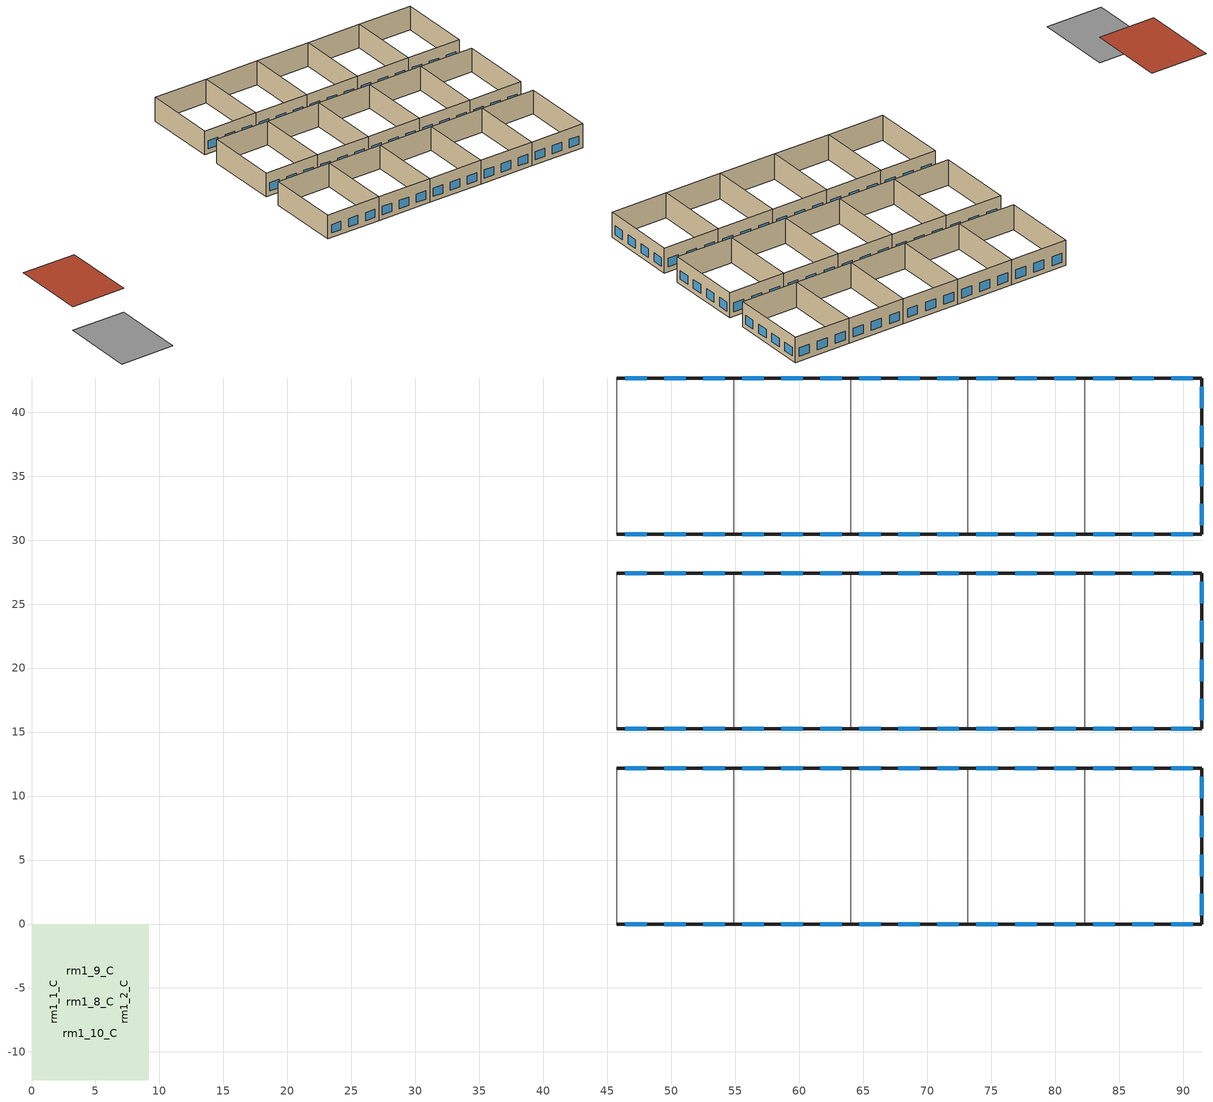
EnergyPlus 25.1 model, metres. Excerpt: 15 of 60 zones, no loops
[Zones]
rm1_8_C
 floor outside (SIMULATED_SL110): 0,-12.19 0,0 9.14,0 9.14,-12.19 z0
 wall outside (4_CONC_RADVA135): 54.86,12.19 45.72,12.19 / 45.72,0 54.86,0 z0:3.96
 wall to rm1_7_C (PARTITION115_rev): 45.72,12.19 45.72,0 z0:3.96
 wall to rm1_9_C (PARTITION115): 54.86,0 54.86,12.19 z0:3.96
 window (GT3): 54.16,12.19 52.49,12.19 / 51.12,12.19 49.44,12.19 / 48.07,12.19 46.39,12.19 / 46.42,0 48.1,0 / 49.47,0 51.15,0 / 52.52,0 54.19,0 z0.76:2.13
 roof outside (CONC_4_IN_NO96): 0,12.19 0,0 9.14,0 9.14,12.19 z3.96
rm1_9_C
 floor outside (SIMULATED_SL110): 0,-12.19 0,0 9.14,0 9.14,-12.19 z0
 wall outside (4_CONC_RADVA135): 64.01,12.19 54.86,12.19 / 54.86,0 64.01,0 z0:3.96
 wall to rm1_10_C (PARTITION115): 64.01,0 64.01,12.19 z0:3.96
 window (GT3): 63.31,12.19 61.63,12.19 / 60.26,12.19 58.58,12.19 / 57.21,12.19 55.53,12.19 / 55.56,0 57.24,0 / 58.61,0 60.29,0 / 61.66,0 63.34,0 z0.76:2.13
 roof outside (CONC_4_IN_NO96): 0,12.19 0,0 9.14,0 9.14,12.19 z3.96
rm1_10_C
 floor outside (SIMULATED_SL110): 0,-12.19 0,0 9.14,0 9.14,-12.19 z0
 wall outside (4_CONC_RADVA135): 73.15,12.19 64.01,12.19 / 64.01,0 73.15,0 z0:3.96
 wall to rm1_1_C (PARTITION115): 73.15,0 73.15,12.19 z0:3.96
 window (GT3): 72.45,12.19 70.78,12.19 / 69.4,12.19 67.73,12.19 / 66.36,12.19 64.68,12.19 / 64.71,0 66.39,0 / 67.76,0 69.43,0 / 70.81,0 72.48,0 z0.76:2.13
 roof outside (CONC_4_IN_NO96): 0,12.19 0,0 9.14,0 9.14,12.19 z3.96
rm1_1_C
 floor outside (SIMULATED_SL110): 0,-12.19 0,0 9.14,0 9.14,-12.19 z0
 wall outside (4_CONC_RADVA135): 82.3,12.19 73.15,12.19 / 73.15,0 82.3,0 z0:3.96
 wall to rm1_2_C (PARTITION115): 82.3,0 82.3,12.19 z0:3.96
 window (GT3): 81.59,12.19 79.92,12.19 / 78.55,12.19 76.87,12.19 / 75.5,12.19 73.82,12.19 / 73.85,0 75.53,0 / 76.9,0 78.58,0 / 79.95,0 81.62,0 z0.76:2.13
 roof outside (CONC_4_IN_NO96): 0,12.19 0,0 9.14,0 9.14,12.19 z3.96
rm1_2_C
 floor outside (SIMULATED_SL110): 0,-12.19 0,0 9.14,0 9.14,-12.19 z0
 wall outside (4_CONC_RADVA135): 82.3,0 91.44,0 91.44,12.19 82.3,12.19 z0:3.96
 window (GT3): 90.74,12.19 89.06,12.19 / 87.69,12.19 86.02,12.19 / 84.64,12.19 82.97,12.19 / 91.44,0.7 91.44,2.38 / 91.44,3.75 91.44,5.42 / 91.44,6.8 91.44,8.47 / 91.44,9.85 91.44,11.52 / 83,0 84.67,0 / 86.05,0 87.72,0 / 89.09,0 90.77,0 z0.76:2.13
 roof outside (CONC_4_IN_NO96): 0,12.19 0,0 9.14,0 9.14,12.19 z3.96
rm2_6_C
 floor outside (SIMULATED_SL110): 0,-12.19 0,0 9.14,0 9.14,-12.19 z0
 wall outside (4_CONC_RADVA135): 54.86,27.43 45.72,27.43 / 45.72,15.24 54.86,15.24 z0:3.96
 wall to rm2_5_C (PARTITION115_rev): 45.72,27.43 45.72,15.24 z0:3.96
 wall to rm2_7_C (PARTITION115): 54.86,15.24 54.86,27.43 z0:3.96
 window (GT3): 54.16,27.43 52.49,27.43 / 51.12,27.43 49.44,27.43 / 48.07,27.43 46.39,27.43 / 46.42,15.24 48.1,15.24 / 49.47,15.24 51.15,15.24 / 52.52,15.24 54.19,15.24 z0.76:2.13
 roof outside (CONC_4_IN_NO96): 0,12.19 0,0 9.14,0 9.14,12.19 z3.96
rm2_7_C
 floor outside (SIMULATED_SL110): 0,-12.19 0,0 9.14,0 9.14,-12.19 z0
 wall outside (4_CONC_RADVA135): 64.01,27.43 54.86,27.43 / 54.86,15.24 64.01,15.24 z0:3.96
 wall to rm2_8_C (PARTITION115): 64.01,15.24 64.01,27.43 z0:3.96
 window (GT3): 63.31,27.43 61.63,27.43 / 60.26,27.43 58.58,27.43 / 57.21,27.43 55.53,27.43 / 55.56,15.24 57.24,15.24 / 58.61,15.24 60.29,15.24 / 61.66,15.24 63.34,15.24 z0.76:2.13
 roof outside (CONC_4_IN_NO96): 0,12.19 0,0 9.14,0 9.14,12.19 z3.96
rm2_8_C
 floor outside (SIMULATED_SL110): 0,-12.19 0,0 9.14,0 9.14,-12.19 z0
 wall outside (4_CONC_RADVA135): 73.15,27.43 64.01,27.43 / 64.01,15.24 73.15,15.24 z0:3.96
 wall to rm2_9_C (PARTITION115): 73.15,15.24 73.15,27.43 z0:3.96
 window (GT3): 72.45,27.43 70.78,27.43 / 69.4,27.43 67.73,27.43 / 66.36,27.43 64.68,27.43 / 64.71,15.24 66.39,15.24 / 67.76,15.24 69.43,15.24 / 70.81,15.24 72.48,15.24 z0.76:2.13
 roof outside (CONC_4_IN_NO96): 0,12.19 0,0 9.14,0 9.14,12.19 z3.96
rm2_9_C
 floor outside (SIMULATED_SL110): 0,-12.19 0,0 9.14,0 9.14,-12.19 z0
 wall outside (4_CONC_RADVA135): 82.3,27.43 73.15,27.43 / 73.15,15.24 82.3,15.24 z0:3.96
 wall to rm2_10_C (PARTITION115): 82.3,15.24 82.3,27.43 z0:3.96
 window (GT3): 81.59,27.43 79.92,27.43 / 78.55,27.43 76.87,27.43 / 75.5,27.43 73.82,27.43 / 73.85,15.24 75.53,15.24 / 76.9,15.24 78.58,15.24 / 79.95,15.24 81.62,15.24 z0.76:2.13
 roof outside (CONC_4_IN_NO96): 0,12.19 0,0 9.14,0 9.14,12.19 z3.96
rm2_10_C
 floor outside (SIMULATED_SL110): 0,-12.19 0,0 9.14,0 9.14,-12.19 z0
 wall outside (4_CONC_RADVA135): 82.3,15.24 91.44,15.24 91.44,27.43 82.3,27.43 z0:3.96
 window (GT3): 90.74,27.43 89.06,27.43 / 87.69,27.43 86.02,27.43 / 84.64,27.43 82.97,27.43 / 91.44,15.94 91.44,17.62 / 91.44,18.99 91.44,20.66 / 91.44,22.04 91.44,23.71 / 91.44,25.09 91.44,26.76 / 83,15.24 84.67,15.24 / 86.05,15.24 87.72,15.24 / 89.09,15.24 90.77,15.24 z0.76:2.13
 roof outside (CONC_4_IN_NO96): 0,12.19 0,0 9.14,0 9.14,12.19 z3.96
rm3_6_C
 floor outside (SIMULATED_SL110): 0,-12.19 0,0 9.14,0 9.14,-12.19 z0
 wall outside (4_CONC_RADVA135): 54.86,42.67 45.72,42.67 / 45.72,30.48 54.86,30.48 z0:3.96
 wall to rm3_5_C (PARTITION115_rev): 45.72,42.67 45.72,30.48 z0:3.96
 wall to rm3_7_C (PARTITION115): 54.86,30.48 54.86,42.67 z0:3.96
 window (GT3): 54.16,42.67 52.49,42.67 / 51.12,42.67 49.44,42.67 / 48.07,42.67 46.39,42.67 / 46.42,30.48 48.1,30.48 / 49.47,30.48 51.15,30.48 / 52.52,30.48 54.19,30.48 z0.76:2.13
 roof outside (CONC_4_IN_NO96): 0,12.19 0,0 9.14,0 9.14,12.19 z3.96
rm3_7_C
 floor outside (SIMULATED_SL110): 0,-12.19 0,0 9.14,0 9.14,-12.19 z0
 wall outside (4_CONC_RADVA135): 64.01,42.67 54.86,42.67 / 54.86,30.48 64.01,30.48 z0:3.96
 wall to rm3_8_C (PARTITION115): 64.01,30.48 64.01,42.67 z0:3.96
 window (GT3): 63.31,42.67 61.63,42.67 / 60.26,42.67 58.58,42.67 / 57.21,42.67 55.53,42.67 / 55.56,30.48 57.24,30.48 / 58.61,30.48 60.29,30.48 / 61.66,30.48 63.34,30.48 z0.76:2.13
 roof outside (CONC_4_IN_NO96): 0,12.19 0,0 9.14,0 9.14,12.19 z3.96
rm3_8_C
 floor outside (SIMULATED_SL110): 0,-12.19 0,0 9.14,0 9.14,-12.19 z0
 wall outside (4_CONC_RADVA135): 73.15,42.67 64.01,42.67 / 64.01,30.48 73.15,30.48 z0:3.96
 wall to rm3_9_C (PARTITION115): 73.15,30.48 73.15,42.67 z0:3.96
 window (GT3): 72.45,42.67 70.78,42.67 / 69.4,42.67 67.73,42.67 / 66.36,42.67 64.68,42.67 / 64.71,30.48 66.39,30.48 / 67.76,30.48 69.43,30.48 / 70.81,30.48 72.48,30.48 z0.76:2.13
 roof outside (CONC_4_IN_NO96): 0,12.19 0,0 9.14,0 9.14,12.19 z3.96
rm3_9_C
 floor outside (SIMULATED_SL110): 0,-12.19 0,0 9.14,0 9.14,-12.19 z0
 wall outside (4_CONC_RADVA135): 82.3,42.67 73.15,42.67 / 73.15,30.48 82.3,30.48 z0:3.96
 wall to rm3_10_C (PARTITION115): 82.3,30.48 82.3,42.67 z0:3.96
 window (GT3): 81.59,42.67 79.92,42.67 / 78.55,42.67 76.87,42.67 / 75.5,42.67 73.82,42.67 / 73.85,30.48 75.53,30.48 / 76.9,30.48 78.58,30.48 / 79.95,30.48 81.62,30.48 z0.76:2.13
 roof outside (CONC_4_IN_NO96): 0,12.19 0,0 9.14,0 9.14,12.19 z3.96
rm3_10_C
 floor outside (SIMULATED_SL110): 0,-12.19 0,0 9.14,0 9.14,-12.19 z0
 wall outside (4_CONC_RADVA135): 82.3,30.48 91.44,30.48 91.44,42.67 82.3,42.67 z0:3.96
 window (GT3): 90.74,42.67 89.06,42.67 / 87.69,42.67 86.02,42.67 / 84.64,42.67 82.97,42.67 / 91.44,31.18 91.44,32.86 / 91.44,34.23 91.44,35.91 / 91.44,37.28 91.44,38.95 / 91.44,40.33 91.44,42 / 83,30.48 84.67,30.48 / 86.05,30.48 87.72,30.48 / 89.09,30.48 90.77,30.48 z0.76:2.13
 roof outside (CONC_4_IN_NO96): 0,12.19 0,0 9.14,0 9.14,12.19 z3.96
[Building]
Green Design Tools: North Axis {deg}=180.0017; Terrain=City; Loads Convergence Tolerance Value=0.04; Temperature Convergence Tolerance Value {deltaC}=0.4; Solar Distribution=FullExterior; Maximum Number of Warmup Days=25; Minimum Number of Warmup Days=6
[Site:Location]
CZ03RV2: Latitude {deg}=38.5; Longitude {deg}=-121.5; Time Zone {hr}=-8; Elevation {m}=15.24
[Site:GroundTemperature:BuildingSurface]
12.38889, 11.22224, 11.11112, 11.66668, 13.8889, 16.11112, 18.05557, 19.2778, 19.38892, 18.38889, 16.50002, 14.33334
[SizingPeriod:DesignDay] Humidity Condition Type=Wetbulb; Rain Indicator=No; Snow Indicator=No; Daylight Saving Time Indicator=No; Solar Model Indicator=ASHRAEClearSky; Sky Clearness=0
Name | Month | Day of Month | Day Type | Maximum Dry-Bulb Temperature {C} | Daily Dry-Bulb Temperature Range {deltaC} | Wetbulb or DewPoint at Maximum Dry-Bulb {C} | Barometric Pressure {Pa} | Wind Speed {m/s} | Wind Direction {deg}
CZ03RV2 Coldest Day from Weather File | 12 | 28 | WinterDesignDay | 15 | 13.3 | 8.9 | 102805.1 | 2.12 | 67
CZ03RV2 Hottest Day from Weather File | 9 | 29 | SummerDesignDay | 31.7 | 20.6 | 16.1 | 101351.8 | 5.06 | 87
[Material] Thermal Absorptance=0.9
Name | Roughness | Thickness {m} | Conductivity {W/m-K} | Density {kg/m3} | Specific Heat {J/kg-K} | Solar Absorptance | Visible Absorptance
CONC_4_IN_NO96__CC03_97 | MediumRough | 0.10159 | 1.310345 | 2242.584 | 836.7661 | 0.7
SIMULATED_SL110__IN05_111 | MediumRough | 0.245821 | 0.04324 | 9.611076 | 836.7661 | 0
SIMULATED_SL110__MAT357_112 | MediumRough | 0.4572 | 0.8648 | 1361.569 | 836.7661 | 0
SIMULATED_SL110__MAT356_113 | MediumRough | 0.3048 | 0.51888 | 1601.846 | 836.7661 | 0
PARTITION115__GP02_87 | MediumRough | 0.0158801 | 0.160161 | 800.923 | 836.7661 | 0.3
4_CONC_RADVA135__CC14_80 | MediumRough | 0.10159 | 1.801724 | 2242.584 | 836.7661 | 0.7
4_CONC_RADVA135__IN36_136 | MediumRough | 0.0762 | 0.034592 | 28.83323 | 1213.311 | 0.7
4_CONC_RADVA135__GP02_87 | MediumRough | 0.0158801 | 0.160161 | 800.923 | 836.7661 | 0.7
rm1_8_CFURN; rm1_9_CFURN; rm1_10_CFURN; rm1_1_CFURN; rm1_2_CFURN; rm2_6_CFURN; rm2_7_CFURN; rm2_8_CFURN; rm2_9_CFURN; rm2_10_CFURN; rm3_6_CFURN; rm3_7_CFURN; rm3_8_CFURN; rm3_9_CFURN; rm3_10_CFURN | Smooth | 0.00762 | 0.17296 | 640.7384 | 1255.149 | 0.7 | 0.7
[Construction]
CONC_4_IN_NO96: CONC_4_IN_NO96__CC03_97
SIMULATED_SL110: SIMULATED_SL110__IN05_111, SIMULATED_SL110__MAT357_112, SIMULATED_SL110__MAT356_113
PARTITION115; PARTITION115_rev: PARTITION115__GP02_87, PARTITION115__WMF00_116, PARTITION115__GP02_87
4_CONC_RADVA135: 4_CONC_RADVA135__CC14_80, 4_CONC_RADVA135__IN36_136, 4_CONC_RADVA135__GP02_87
GT3: BRONZE 6MM
rm1_8_CFURNCONS: rm1_8_CFURN
rm1_9_CFURNCONS: rm1_9_CFURN
rm1_10_CFURNCONS: rm1_10_CFURN
rm1_1_CFURNCONS: rm1_1_CFURN
rm1_2_CFURNCONS: rm1_2_CFURN
rm2_6_CFURNCONS: rm2_6_CFURN
rm2_7_CFURNCONS: rm2_7_CFURN
rm2_8_CFURNCONS: rm2_8_CFURN
rm2_9_CFURNCONS: rm2_9_CFURN
rm2_10_CFURNCONS: rm2_10_CFURN
rm3_6_CFURNCONS: rm3_6_CFURN
rm3_7_CFURNCONS: rm3_7_CFURN
rm3_8_CFURNCONS: rm3_8_CFURN
rm3_9_CFURNCONS: rm3_9_CFURN
rm3_10_CFURNCONS: rm3_10_CFURN
[Material:NoMass]
PARTITION115__WMF00_116: Roughness=MediumRough; Thermal Resistance {m2-K/W}=0.107499; Thermal Absorptance=0.9; Solar Absorptance=0.3
[WindowMaterial:Glazing]
BRONZE 6MM: Optical Data Type=SpectralAverage; Thickness {m}=.006; Solar Transmittance at Normal Incidence=.482; Front Side Solar Reflectance at Normal Incidence=.054; Back Side Solar Reflectance at Normal Incidence=.054; Visible Transmittance at Normal Incidence=.534; Front Side Visible Reflectance at Normal Incidence=.057; Back Side Visible Reflectance at Normal Incidence=.057; Infrared Transmittance at Normal Incidence=0; Front Side Infrared Hemispherical Emissivity=.84; Back Side Infrared Hemispherical Emissivity=.84; Conductivity {W/m-K}=.9
[WindowMaterial:Shade] Solar Transmittance=0.8; Solar Reflectance=0.19; Visible Transmittance=0.8; Visible Reflectance=0.19; Infrared Hemispherical Emissivity=0.001; Infrared Transmittance=0.99; Thickness {m}=0.001; Conductivity {W/m-K}=10000; Shade to Glass Distance {m}=0.001; Top Opening Multiplier=0; Bottom Opening Multiplier=0; Left-Side Opening Multiplier=0; Right-Side Opening Multiplier=0; Airflow Permeability=0.8
Window1001WSM; Window2530WSM; Window2531WSM; Window1003WSM; Window2532WSM; Window2533WSM; Window1004WSM; Window2534WSM; Window2535WSM; Window2536WSM; Window1006WSM; Window2537WSM; Window2538WSM; Window1007WSM; Window2539WSM; Window2540WSM; Window1008WSM; Window2541WSM; Window2542WSM; Window1009WSM; Window2543WSM; Window2544WSM; Window1010WSM; Window2545WSM; Window2546WSM; Window1011WSM; Window2547WSM; Window2548WSM; Window1012WSM; Window2549WSM; Window2550WSM; Window1013WSM; Window2551WSM; Window2552WSM; Window1014WSM; Window2553WSM; Window2554WSM; Window1015WSM; Window2555WSM; Window2556WSM; Window1016WSM; Window2557WSM; Window2558WSM; Window1017WSM; Window2559WSM; Window2560WSM; Window1018WSM; Window2561WSM; Window2562WSM; Window1005WSM; Window2563WSM; Window2564WSM; Window1019WSM; Window2565WSM; Window2566WSM; Window1020WSM; Window2567WSM; Window2568WSM; Window1021WSM; Window2569WSM; Window2570WSM; Window1022WSM; Window2571WSM; Window2572WSM; Window2573WSM; Window1023WSM; Window2574WSM; Window2575WSM; Window1024WSM; Window2576WSM; Window2577WSM; Window1025WSM; Window2578WSM; Window2579WSM; Window1026WSM; Window2580WSM; Window2581WSM; Window2582WSM; Window1027WSM; Window2583WSM; Window2584WSM; Window1028WSM; Window2585WSM; Window2586WSM; Window1029WSM; Window2587WSM; Window2588WSM; Window1030WSM; Window2589WSM; Window2590WSM; Window1031WSM; Window2591WSM; Window2592WSM; Window1032WSM; Window2593WSM; Window2594WSM; Window1033WSM; Window2595WSM; Window2596WSM; Window1034WSM; Window2597WSM; Window2598WSM; Window1035WSM; Window2599WSM; Window2600WSM; Window1036WSM; Window2601WSM; Window2602WSM; Window1037WSM; Window2603WSM; Window2604WSM; Window1038WSM; Window2605WSM; Window2606WSM; Window1039WSM; Window2607WSM; Window2608WSM; Window1040WSM; Window2609WSM; Window2610WSM; Window1041WSM; Window2611WSM; Window2612WSM; Window1042WSM; Window2613WSM; Window2614WSM; Window1043WSM; Window2615WSM; Window2616WSM; Window1044WSM; Window2617WSM; Window2618WSM; Window2619WSM; Window1045WSM; Window2620WSM; Window2621WSM; Window1046WSM; Window2622WSM; Window2623WSM; Window1047WSM; Window2624WSM; Window2625WSM; Window1048WSM; Window2626WSM; Window2627WSM; Window2628WSM; Window1049WSM; Window2629WSM; Window2630WSM; Window1050WSM; Window2631WSM; Window2632WSM; Window1051WSM; Window2633WSM; Window2634WSM; Window1052WSM; Window2635WSM; Window2636WSM; Window1053WSM; Window2637WSM; Window2638WSM; Window1054WSM; Window2639WSM; Window2640WSM; Window1055WSM; Window2641WSM; Window2642WSM; Window1056WSM; Window2643WSM; Window2644WSM; Window1057WSM; Window2645WSM; Window2646WSM; Window1058WSM; Window2647WSM; Window2648WSM; Window1059WSM; Window2649WSM; Window2650WSM; Window1060WSM; Window2651WSM; Window2652WSM; Window1061WSM; Window2653WSM; Window2654WSM; Window1062WSM; Window2655WSM; Window2656WSM; Window1063WSM; Window2657WSM; Window2658WSM; Window1064WSM; Window2659WSM; Window2660WSM; Window1065WSM; Window2661WSM; Window2662WSM; Window1066WSM; Window2663WSM; Window2664WSM; Window2665WSM; Window1067WSM; Window2666WSM; Window2667WSM; Window1068WSM; Window2668WSM; Window2669WSM; Window1069WSM; Window2670WSM; Window2671WSM; Window1070WSM; Window2672WSM; Window2673WSM; Window2674WSM; Window1071WSM; Window2675WSM; Window2676WSM; Window1072WSM; Window2677WSM; Window2678WSM; Window1073WSM; Window2679WSM; Window2680WSM; Window1074WSM; Window2681WSM; Window2682WSM; Window1075WSM; Window2683WSM; Window2684WSM; Window1076WSM; Window2685WSM; Window2686WSM; Window1077WSM; Window2687WSM; Window2688WSM; Window1078WSM; Window2689WSM; Window2690WSM; Window1079WSM; Window2691WSM; Window2692WSM; Window1080WSM; Window2693WSM; Window2694WSM; Window1081WSM; Window2695WSM; Window2696WSM; Window1082WSM; Window2697WSM; Window2698WSM; Window1083WSM; Window2699WSM; Window2700WSM; Window1084WSM; Window2701WSM; Window2702WSM; Window1085WSM; Window2703WSM; Window2704WSM; Window1086WSM; Window2705WSM; Window2706WSM; Window1087WSM; Window2707WSM; Window2708WSM; Window1088WSM; Window2709WSM; Window2710WSM; Window2711WSM; Window1089WSM; Window2712WSM; Window2713WSM; Window1090WSM; Window2714WSM; Window2715WSM; Window1091WSM; Window2716WSM; Window2717WSM; Window1092WSM; Window2718WSM; Window2719WSM; Window2720WSM; Window1093WSM; Window2721WSM; Window2722WSM; Window1094WSM; Window2723WSM; Window2724WSM; Window1095WSM; Window2725WSM; Window2726WSM; Window1096WSM; Window2727WSM; Window2728WSM; Window1097WSM; Window2729WSM; Window2730WSM; Window1098WSM; Window2731WSM; Window2732WSM; Window1099WSM; Window2733WSM; Window2734WSM; Window1100WSM; Window2735WSM; Window2736WSM; Window1101WSM; Window2737WSM; Window2738WSM; Window1102WSM; Window2739WSM; Window2740WSM; Window1103WSM; Window2741WSM; Window2742WSM; Window1104WSM; Window2743WSM; Window2744WSM; Window1105WSM; Window2745WSM; Window2746WSM; Window1106WSM; Window2747WSM; Window2748WSM; Window1107WSM; Window2749WSM; Window2750WSM; Window1108WSM; Window2751WSM; Window2752WSM; Window1109WSM; Window2753WSM; Window2754WSM; Window1110WSM; Window2755WSM; Window2756WSM; Window2757WSM; Window1111WSM; Window2758WSM; Window2759WSM; Window1112WSM; Window2760WSM; Window2761WSM; Window1113WSM; Window2762WSM; Window2763WSM; Window1114WSM; Window2764WSM; Window2765WSM; Window2766WSM; Window1115WSM; Window2767WSM; Window2768WSM; Window1116WSM; Window2769WSM; Window2770WSM; Window1117WSM; Window2771WSM; Window2772WSM; Window1118WSM; Window2773WSM; Window2774WSM; Window1119WSM; Window2775WSM; Window2776WSM; Window1120WSM; Window2777WSM; Window2778WSM; Window1121WSM; Window2779WSM; Window2780WSM; Window1122WSM; Window2781WSM; Window2782WSM; Window1123WSM; Window2783WSM; Window2784WSM; Window1124WSM; Window2785WSM; Window2786WSM; Window1125WSM; Window2787WSM; Window2788WSM; Window1126WSM; Window2789WSM; Window2790WSM; Window1127WSM; Window2791WSM; Window2792WSM; Window1128WSM; Window2793WSM; Window2794WSM; Window1129WSM; Window2795WSM; Window2796WSM; Window1130WSM; Window2797WSM; Window2798WSM; Window1131WSM; Window2799WSM; Window2800WSM; Window1132WSM; Window2801WSM; Window2802WSM; Window2803WSM; Window1133WSM; Window2804WSM; Window2805WSM
[WindowProperty:ShadingControl] Shading Type=InteriorShade; Shading Control Type=AlwaysOn; Setpoint {W/m2, W or deg C}=10.9383; Shading Control Is Scheduled=NO; Glare Control Is Active=NO
Name | Shading Device Material
Window1001WSC | Window1001WSM
Window2530WSC | Window2530WSM
Window2531WSC | Window2531WSM
Window1003WSC | Window1003WSM
Window2532WSC | Window2532WSM
Window2533WSC | Window2533WSM
Window1004WSC | Window1004WSM
Window2534WSC | Window2534WSM
Window2535WSC | Window2535WSM
Window2536WSC | Window2536WSM
Window1006WSC | Window1006WSM
Window2537WSC | Window2537WSM
Window2538WSC | Window2538WSM
Window1007WSC | Window1007WSM
Window2539WSC | Window2539WSM
Window2540WSC | Window2540WSM
Window1008WSC | Window1008WSM
Window2541WSC | Window2541WSM
Window2542WSC | Window2542WSM
Window1009WSC | Window1009WSM
Window2543WSC | Window2543WSM
Window2544WSC | Window2544WSM
Window1010WSC | Window1010WSM
Window2545WSC | Window2545WSM
Window2546WSC | Window2546WSM
Window1011WSC | Window1011WSM
Window2547WSC | Window2547WSM
Window2548WSC | Window2548WSM
Window1012WSC | Window1012WSM
Window2549WSC | Window2549WSM
Window2550WSC | Window2550WSM
Window1013WSC | Window1013WSM
Window2551WSC | Window2551WSM
Window2552WSC | Window2552WSM
Window1014WSC | Window1014WSM
Window2553WSC | Window2553WSM
Window2554WSC | Window2554WSM
Window1015WSC | Window1015WSM
Window2555WSC | Window2555WSM
Window2556WSC | Window2556WSM
Window1016WSC | Window1016WSM
Window2557WSC | Window2557WSM
Window2558WSC | Window2558WSM
Window1017WSC | Window1017WSM
Window2559WSC | Window2559WSM
Window2560WSC | Window2560WSM
Window1018WSC | Window1018WSM
Window2561WSC | Window2561WSM
Window2562WSC | Window2562WSM
Window1005WSC | Window1005WSM
Window2563WSC | Window2563WSM
Window2564WSC | Window2564WSM
Window1019WSC | Window1019WSM
Window2565WSC | Window2565WSM
Window2566WSC | Window2566WSM
Window1020WSC | Window1020WSM
Window2567WSC | Window2567WSM
Window2568WSC | Window2568WSM
Window1021WSC | Window1021WSM
Window2569WSC | Window2569WSM
Window2570WSC | Window2570WSM
Window1022WSC | Window1022WSM
Window2571WSC | Window2571WSM
Window2572WSC | Window2572WSM
Window2573WSC | Window2573WSM
Window1023WSC | Window1023WSM
Window2574WSC | Window2574WSM
Window2575WSC | Window2575WSM
Window1024WSC | Window1024WSM
Window2576WSC | Window2576WSM
Window2577WSC | Window2577WSM
Window1025WSC | Window1025WSM
Window2578WSC | Window2578WSM
Window2579WSC | Window2579WSM
Window1026WSC | Window1026WSM
Window2580WSC | Window2580WSM
Window2581WSC | Window2581WSM
Window2582WSC | Window2582WSM
Window1027WSC | Window1027WSM
Window2583WSC | Window2583WSM
Window2584WSC | Window2584WSM
Window1028WSC | Window1028WSM
Window2585WSC | Window2585WSM
Window2586WSC | Window2586WSM
Window1029WSC | Window1029WSM
Window2587WSC | Window2587WSM
Window2588WSC | Window2588WSM
Window1030WSC | Window1030WSM
Window2589WSC | Window2589WSM
Window2590WSC | Window2590WSM
Window1031WSC | Window1031WSM
Window2591WSC | Window2591WSM
Window2592WSC | Window2592WSM
Window1032WSC | Window1032WSM
Window2593WSC | Window2593WSM
Window2594WSC | Window2594WSM
Window1033WSC | Window1033WSM
Window2595WSC | Window2595WSM
Window2596WSC | Window2596WSM
Window1034WSC | Window1034WSM
Window2597WSC | Window2597WSM
Window2598WSC | Window2598WSM
Window1035WSC | Window1035WSM
Window2599WSC | Window2599WSM
Window2600WSC | Window2600WSM
Window1036WSC | Window1036WSM
Window2601WSC | Window2601WSM
Window2602WSC | Window2602WSM
Window1037WSC | Window1037WSM
Window2603WSC | Window2603WSM
Window2604WSC | Window2604WSM
Window1038WSC | Window1038WSM
Window2605WSC | Window2605WSM
Window2606WSC | Window2606WSM
Window1039WSC | Window1039WSM
Window2607WSC | Window2607WSM
Window2608WSC | Window2608WSM
Window1040WSC | Window1040WSM
Window2609WSC | Window2609WSM
Window2610WSC | Window2610WSM
Window1041WSC | Window1041WSM
Window2611WSC | Window2611WSM
Window2612WSC | Window2612WSM
Window1042WSC | Window1042WSM
Window2613WSC | Window2613WSM
Window2614WSC | Window2614WSM
Window1043WSC | Window1043WSM
Window2615WSC | Window2615WSM
Window2616WSC | Window2616WSM
Window1044WSC | Window1044WSM
Window2617WSC | Window2617WSM
Window2618WSC | Window2618WSM
Window2619WSC | Window2619WSM
Window1045WSC | Window1045WSM
Window2620WSC | Window2620WSM
Window2621WSC | Window2621WSM
Window1046WSC | Window1046WSM
Window2622WSC | Window2622WSM
Window2623WSC | Window2623WSM
Window1047WSC | Window1047WSM
Window2624WSC | Window2624WSM
Window2625WSC | Window2625WSM
Window1048WSC | Window1048WSM
Window2626WSC | Window2626WSM
Window2627WSC | Window2627WSM
Window2628WSC | Window2628WSM
Window1049WSC | Window1049WSM
Window2629WSC | Window2629WSM
Window2630WSC | Window2630WSM
Window1050WSC | Window1050WSM
Window2631WSC | Window2631WSM
Window2632WSC | Window2632WSM
Window1051WSC | Window1051WSM
Window2633WSC | Window2633WSM
Window2634WSC | Window2634WSM
Window1052WSC | Window1052WSM
Window2635WSC | Window2635WSM
Window2636WSC | Window2636WSM
Window1053WSC | Window1053WSM
Window2637WSC | Window2637WSM
Window2638WSC | Window2638WSM
Window1054WSC | Window1054WSM
Window2639WSC | Window2639WSM
Window2640WSC | Window2640WSM
Window1055WSC | Window1055WSM
Window2641WSC | Window2641WSM
Window2642WSC | Window2642WSM
Window1056WSC | Window1056WSM
Window2643WSC | Window2643WSM
Window2644WSC | Window2644WSM
Window1057WSC | Window1057WSM
Window2645WSC | Window2645WSM
Window2646WSC | Window2646WSM
Window1058WSC | Window1058WSM
Window2647WSC | Window2647WSM
Window2648WSC | Window2648WSM
Window1059WSC | Window1059WSM
Window2649WSC | Window2649WSM
Window2650WSC | Window2650WSM
Window1060WSC | Window1060WSM
Window2651WSC | Window2651WSM
Window2652WSC | Window2652WSM
Window1061WSC | Window1061WSM
Window2653WSC | Window2653WSM
Window2654WSC | Window2654WSM
Window1062WSC | Window1062WSM
Window2655WSC | Window2655WSM
Window2656WSC | Window2656WSM
Window1063WSC | Window1063WSM
Window2657WSC | Window2657WSM
Window2658WSC | Window2658WSM
Window1064WSC | Window1064WSM
Window2659WSC | Window2659WSM
Window2660WSC | Window2660WSM
Window1065WSC | Window1065WSM
Window2661WSC | Window2661WSM
Window2662WSC | Window2662WSM
Window1066WSC | Window1066WSM
Window2663WSC | Window2663WSM
Window2664WSC | Window2664WSM
Window2665WSC | Window2665WSM
Window1067WSC | Window1067WSM
Window2666WSC | Window2666WSM
Window2667WSC | Window2667WSM
Window1068WSC | Window1068WSM
Window2668WSC | Window2668WSM
Window2669WSC | Window2669WSM
Window1069WSC | Window1069WSM
Window2670WSC | Window2670WSM
Window2671WSC | Window2671WSM
Window1070WSC | Window1070WSM
Window2672WSC | Window2672WSM
Window2673WSC | Window2673WSM
Window2674WSC | Window2674WSM
Window1071WSC | Window1071WSM
Window2675WSC | Window2675WSM
Window2676WSC | Window2676WSM
Window1072WSC | Window1072WSM
Window2677WSC | Window2677WSM
Window2678WSC | Window2678WSM
Window1073WSC | Window1073WSM
Window2679WSC | Window2679WSM
Window2680WSC | Window2680WSM
Window1074WSC | Window1074WSM
Window2681WSC | Window2681WSM
Window2682WSC | Window2682WSM
Window1075WSC | Window1075WSM
Window2683WSC | Window2683WSM
Window2684WSC | Window2684WSM
Window1076WSC | Window1076WSM
Window2685WSC | Window2685WSM
Window2686WSC | Window2686WSM
Window1077WSC | Window1077WSM
Window2687WSC | Window2687WSM
Window2688WSC | Window2688WSM
Window1078WSC | Window1078WSM
Window2689WSC | Window2689WSM
Window2690WSC | Window2690WSM
Window1079WSC | Window1079WSM
Window2691WSC | Window2691WSM
Window2692WSC | Window2692WSM
Window1080WSC | Window1080WSM
Window2693WSC | Window2693WSM
Window2694WSC | Window2694WSM
Window1081WSC | Window1081WSM
Window2695WSC | Window2695WSM
Window2696WSC | Window2696WSM
Window1082WSC | Window1082WSM
Window2697WSC | Window2697WSM
Window2698WSC | Window2698WSM
Window1083WSC | Window1083WSM
Window2699WSC | Window2699WSM
Window2700WSC | Window2700WSM
Window1084WSC | Window1084WSM
Window2701WSC | Window2701WSM
Window2702WSC | Window2702WSM
Window1085WSC | Window1085WSM
Window2703WSC | Window2703WSM
Window2704WSC | Window2704WSM
Window1086WSC | Window1086WSM
Window2705WSC | Window2705WSM
Window2706WSC | Window2706WSM
Window1087WSC | Window1087WSM
Window2707WSC | Window2707WSM
Window2708WSC | Window2708WSM
Window1088WSC | Window1088WSM
Window2709WSC | Window2709WSM
Window2710WSC | Window2710WSM
Window2711WSC | Window2711WSM
Window1089WSC | Window1089WSM
Window2712WSC | Window2712WSM
Window2713WSC | Window2713WSM
Window1090WSC | Window1090WSM
Window2714WSC | Window2714WSM
Window2715WSC | Window2715WSM
Window1091WSC | Window1091WSM
Window2716WSC | Window2716WSM
Window2717WSC | Window2717WSM
Window1092WSC | Window1092WSM
Window2718WSC | Window2718WSM
Window2719WSC | Window2719WSM
Window2720WSC | Window2720WSM
Window1093WSC | Window1093WSM
Window2721WSC | Window2721WSM
Window2722WSC | Window2722WSM
Window1094WSC | Window1094WSM
Window2723WSC | Window2723WSM
Window2724WSC | Window2724WSM
Window1095WSC | Window1095WSM
Window2725WSC | Window2725WSM
Window2726WSC | Window2726WSM
Window1096WSC | Window1096WSM
Window2727WSC | Window2727WSM
Window2728WSC | Window2728WSM
Window1097WSC | Window1097WSM
Window2729WSC | Window2729WSM
Window2730WSC | Window2730WSM
Window1098WSC | Window1098WSM
Window2731WSC | Window2731WSM
Window2732WSC | Window2732WSM
Window1099WSC | Window1099WSM
Window2733WSC | Window2733WSM
Window2734WSC | Window2734WSM
Window1100WSC | Window1100WSM
Window2735WSC | Window2735WSM
Window2736WSC | Window2736WSM
Window1101WSC | Window1101WSM
Window2737WSC | Window2737WSM
Window2738WSC | Window2738WSM
Window1102WSC | Window1102WSM
Window2739WSC | Window2739WSM
Window2740WSC | Window2740WSM
Window1103WSC | Window1103WSM
Window2741WSC | Window2741WSM
Window2742WSC | Window2742WSM
Window1104WSC | Window1104WSM
Window2743WSC | Window2743WSM
Window2744WSC | Window2744WSM
Window1105WSC | Window1105WSM
Window2745WSC | Window2745WSM
Window2746WSC | Window2746WSM
Window1106WSC | Window1106WSM
Window2747WSC | Window2747WSM
Window2748WSC | Window2748WSM
Window1107WSC | Window1107WSM
Window2749WSC | Window2749WSM
Window2750WSC | Window2750WSM
Window1108WSC | Window1108WSM
Window2751WSC | Window2751WSM
Window2752WSC | Window2752WSM
Window1109WSC | Window1109WSM
Window2753WSC | Window2753WSM
Window2754WSC | Window2754WSM
Window1110WSC | Window1110WSM
Window2755WSC | Window2755WSM
Window2756WSC | Window2756WSM
Window2757WSC | Window2757WSM
Window1111WSC | Window1111WSM
Window2758WSC | Window2758WSM
Window2759WSC | Window2759WSM
Window1112WSC | Window1112WSM
Window2760WSC | Window2760WSM
Window2761WSC | Window2761WSM
Window1113WSC | Window1113WSM
Window2762WSC | Window2762WSM
Window2763WSC | Window2763WSM
Window1114WSC | Window1114WSM
Window2764WSC | Window2764WSM
Window2765WSC | Window2765WSM
Window2766WSC | Window2766WSM
Window1115WSC | Window1115WSM
Window2767WSC | Window2767WSM
Window2768WSC | Window2768WSM
Window1116WSC | Window1116WSM
Window2769WSC | Window2769WSM
Window2770WSC | Window2770WSM
Window1117WSC | Window1117WSM
Window2771WSC | Window2771WSM
Window2772WSC | Window2772WSM
Window1118WSC | Window1118WSM
Window2773WSC | Window2773WSM
Window2774WSC | Window2774WSM
Window1119WSC | Window1119WSM
Window2775WSC | Window2775WSM
Window2776WSC | Window2776WSM
Window1120WSC | Window1120WSM
Window2777WSC | Window2777WSM
Window2778WSC | Window2778WSM
Window1121WSC | Window1121WSM
Window2779WSC | Window2779WSM
Window2780WSC | Window2780WSM
Window1122WSC | Window1122WSM
Window2781WSC | Window2781WSM
Window2782WSC | Window2782WSM
Window1123WSC | Window1123WSM
Window2783WSC | Window2783WSM
Window2784WSC | Window2784WSM
Window1124WSC | Window1124WSM
Window2785WSC | Window2785WSM
Window2786WSC | Window2786WSM
Window1125WSC | Window1125WSM
Window2787WSC | Window2787WSM
Window2788WSC | Window2788WSM
Window1126WSC | Window1126WSM
Window2789WSC | Window2789WSM
Window2790WSC | Window2790WSM
Window1127WSC | Window1127WSM
Window2791WSC | Window2791WSM
Window2792WSC | Window2792WSM
Window1128WSC | Window1128WSM
Window2793WSC | Window2793WSM
Window2794WSC | Window2794WSM
Window1129WSC | Window1129WSM
Window2795WSC | Window2795WSM
Window2796WSC | Window2796WSM
Window1130WSC | Window1130WSM
Window2797WSC | Window2797WSM
Window2798WSC | Window2798WSM
Window1131WSC | Window1131WSM
Window2799WSC | Window2799WSM
Window2800WSC | Window2800WSM
Window1132WSC | Window1132WSM
Window2801WSC | Window2801WSM
Window2802WSC | Window2802WSM
Window2803WSC | Window2803WSM
Window1133WSC | Window1133WSM
Window2804WSC | Window2804WSM
Window2805WSC | Window2805WSM
[Zone] Type=1; Multiplier=1; Ceiling Height {m}=3.9624; Volume {m3}=441.7421
rm1_8_C; rm1_9_C; rm1_10_C; rm1_1_C; rm1_2_C; rm2_6_C; rm2_7_C; rm2_8_C; rm2_9_C; rm2_10_C; rm3_6_C; rm3_7_C; rm3_8_C; rm3_9_C; rm3_10_C
[People] Number of People Schedule=OffOcc; Number of People Calculation Method=People; Number of People=4.363636; Fraction Radiant=0.3
Name | Zone or ZoneList | Activity Level Schedule
rm1_8_C_PEOPLE | rm1_8_C | rm1_8_CActSched
rm1_9_C_PEOPLE | rm1_9_C | rm1_9_CActSched
rm1_10_C_PEOPLE | rm1_10_C | rm1_10_CActSched
rm1_1_C_PEOPLE | rm1_1_C | rm1_1_CActSched
rm1_2_C_PEOPLE | rm1_2_C | rm1_2_CActSched
rm2_6_C_PEOPLE | rm2_6_C | rm2_6_CActSched
rm2_7_C_PEOPLE | rm2_7_C | rm2_7_CActSched
rm2_8_C_PEOPLE | rm2_8_C | rm2_8_CActSched
rm2_9_C_PEOPLE | rm2_9_C | rm2_9_CActSched
rm2_10_C_PEOPLE | rm2_10_C | rm2_10_CActSched
rm3_6_C_PEOPLE | rm3_6_C | rm3_6_CActSched
rm3_7_C_PEOPLE | rm3_7_C | rm3_7_CActSched
rm3_8_C_PEOPLE | rm3_8_C | rm3_8_CActSched
rm3_9_C_PEOPLE | rm3_9_C | rm3_9_CActSched
rm3_10_C_PEOPLE | rm3_10_C | rm3_10_CActSched
[Lights] Schedule=OffLgt; Design Level Calculation Method=LightingLevel; Lighting Level {W}=2400; Return Air Fraction=0; Fraction Radiant=0.59; Fraction Visible=0.1; Fraction Replaceable=0
Name | Zone or ZoneList
rm1_8_C_LIGHTS | rm1_8_C
rm1_9_C_LIGHTS | rm1_9_C
rm1_10_C_LIGHTS | rm1_10_C
rm1_1_C_LIGHTS | rm1_1_C
rm1_2_C_LIGHTS | rm1_2_C
rm2_6_C_LIGHTS | rm2_6_C
rm2_7_C_LIGHTS | rm2_7_C
rm2_8_C_LIGHTS | rm2_8_C
rm2_9_C_LIGHTS | rm2_9_C
rm2_10_C_LIGHTS | rm2_10_C
rm3_6_C_LIGHTS | rm3_6_C
rm3_7_C_LIGHTS | rm3_7_C
rm3_8_C_LIGHTS | rm3_8_C
rm3_9_C_LIGHTS | rm3_9_C
rm3_10_C_LIGHTS | rm3_10_C
[ElectricEquipment] Schedule=OffLgt; Design Level Calculation Method=EquipmentLevel; Design Level {W}=900.0001; Fraction Latent=0; Fraction Radiant=0.7; Fraction Lost=0
Name | Zone or ZoneList
rm1_8_C_EQUIP | rm1_8_C
rm1_9_C_EQUIP | rm1_9_C
rm1_10_C_EQUIP | rm1_10_C
rm1_1_C_EQUIP | rm1_1_C
rm1_2_C_EQUIP | rm1_2_C
rm2_6_C_EQUIP | rm2_6_C
rm2_7_C_EQUIP | rm2_7_C
rm2_8_C_EQUIP | rm2_8_C
rm2_9_C_EQUIP | rm2_9_C
rm2_10_C_EQUIP | rm2_10_C
rm3_6_C_EQUIP | rm3_6_C
rm3_7_C_EQUIP | rm3_7_C
rm3_8_C_EQUIP | rm3_8_C
rm3_9_C_EQUIP | rm3_9_C
rm3_10_C_EQUIP | rm3_10_C
[ZoneInfiltration:DesignFlowRate] Schedule=OffInf; Design Flow Rate Calculation Method=Flow/Zone; Design Flow Rate {m3/s}=0.0173681; Constant Term Coefficient=0; Temperature Term Coefficient=0; Velocity Term Coefficient=0.224; Velocity Squared Term Coefficient=0
Name | Zone or ZoneList
rm1_8_C_INFILT | rm1_8_C
rm1_9_C_INFILT | rm1_9_C
rm1_10_C_INFILT | rm1_10_C
rm1_1_C_INFILT | rm1_1_C
rm1_2_C_INFILT | rm1_2_C
rm2_6_C_INFILT | rm2_6_C
rm2_7_C_INFILT | rm2_7_C
rm2_8_C_INFILT | rm2_8_C
rm2_9_C_INFILT | rm2_9_C
rm2_10_C_INFILT | rm2_10_C
rm3_6_C_INFILT | rm3_6_C
rm3_7_C_INFILT | rm3_7_C
rm3_8_C_INFILT | rm3_8_C
rm3_9_C_INFILT | rm3_9_C
rm3_10_C_INFILT | rm3_10_C
[InternalMass] Surface Area {m2}=111.4836
Name | Construction | Zone
rm1_8_CFURNMASS | rm1_8_CFURNCONS | rm1_8_C
rm1_9_CFURNMASS | rm1_9_CFURNCONS | rm1_9_C
rm1_10_CFURNMASS | rm1_10_CFURNCONS | rm1_10_C
rm1_1_CFURNMASS | rm1_1_CFURNCONS | rm1_1_C
rm1_2_CFURNMASS | rm1_2_CFURNCONS | rm1_2_C
rm2_6_CFURNMASS | rm2_6_CFURNCONS | rm2_6_C
rm2_7_CFURNMASS | rm2_7_CFURNCONS | rm2_7_C
rm2_8_CFURNMASS | rm2_8_CFURNCONS | rm2_8_C
rm2_9_CFURNMASS | rm2_9_CFURNCONS | rm2_9_C
rm2_10_CFURNMASS | rm2_10_CFURNCONS | rm2_10_C
rm3_6_CFURNMASS | rm3_6_CFURNCONS | rm3_6_C
rm3_7_CFURNMASS | rm3_7_CFURNCONS | rm3_7_C
rm3_8_CFURNMASS | rm3_8_CFURNCONS | rm3_8_C
rm3_9_CFURNMASS | rm3_9_CFURNCONS | rm3_9_C
rm3_10_CFURNMASS | rm3_10_CFURNCONS | rm3_10_C
[Schedule:Compact]
OffOcc: Through: 12/31, For: Sundays Holidays, Until:  6:00, 0, Until: 18:00, 0.05, Until: 24:00, 0, For: Weekdays WinterDesignDay SummerDesignDay, Until:  6:00, 0, Until:  7:00, 0.1, Until:  8:00, 0.2, Until: 12:00, 0.95, Until: 13:00, 0.5, Until: 17:00, 0.95, Until: 18:00, 0.3, Until: 22:00, 0.1, Until: 24:00, 0.05, For: Saturdays, Until:  6:00, 0, Until:  8:00, 0.1, Until: 12:00, 0.3, Until: 17:00, 0.1, Until: 19:00, 0.05, Until: 24:00, 0
OffLgt: Through: 12/31, For: Sundays Holidays, Until: 24:00, 0.05, For: Weekdays WinterDesignDay SummerDesignDay, Until:  5:00, 0.05, Until:  7:00, 0.1, Until:  8:00, 0.3, Until: 12:00, 0.9, Until: 13:00, 0.8, Until: 17:00, 0.9, Until: 18:00, 0.5, Until: 20:00, 0.3, Until: 22:00, 0.2, Until: 23:00, 0.1, Until: 24:00, 0.05, For: Saturdays, Until:  6:00, 0.05, Until:  8:00, 0.1, Until: 12:00, 0.3, Until: 17:00, 0.15, Until: 24:00, 0.05
OffInf: Through: 12/31, For: Sundays Holidays, Until: 24:00, 1, For: Weekdays WinterDesignDay SummerDesignDay, Until:  6:00, 1, Until: 22:00, 0, Until: 24:00, 1, For: Saturdays, Until:  6:00, 1, Until: 18:00, 0, Until: 24:00, 1
rm1_8_CActSched; rm1_9_CActSched; rm1_10_CActSched; rm1_1_CActSched; rm1_2_CActSched; rm2_6_CActSched; rm2_7_CActSched; rm2_8_CActSched; rm2_9_CActSched; rm2_10_CActSched; rm3_6_CActSched; rm3_7_CActSched; rm3_8_CActSched; rm3_9_CActSched; rm3_10_CActSched: Through: 12/31, For: AllDays, Until: 24:00, 123.06
